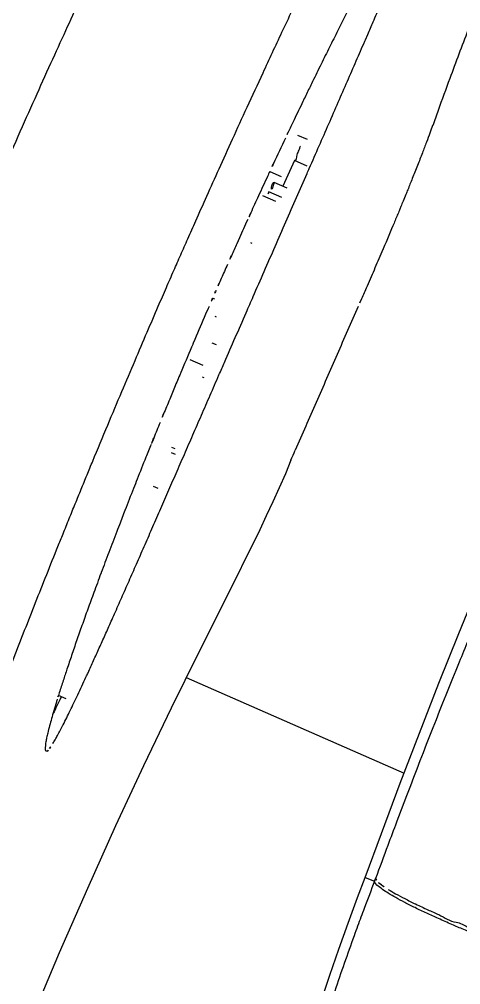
# Model space of a CAD drawing. Header units: millimetres. Extents: x 1145859089 to 1147511753, y -1047484727 to -1047247487.
# Drawn here: x 1146005545 to 1146005592.1, y -1047431354.8 to -1047431252.1 of the extents above; entities that cross this region are included whole.
import ezdxf
from ezdxf.xclip import XClip

# ---------------------------------------------------------------- set-up
doc = ezdxf.new("R2010")
doc.units = ezdxf.units.MM
doc.header["$LTSCALE"] = 100
doc.header["$MEASUREMENT"] = 0
doc.header["$XCLIPFRAME"] = 2
doc.layers.get('0').update_dxf_attribs({"linetype": 'CONTINUOUS'})
doc.layers.add('XREF', color=135, linetype='CONTINUOUS')
doc.layers.add('단지배치도$0$W240910', color=135, linetype='CONTINUOUS')

# ---------------------------------------------------------------- blocks, each defined once
blk = doc.blocks.new('단지배치도$0$zw$9902')
at = {"layer": '단지배치도$0$W240910', "linetype": 'ByBlock', "ltscale": 20}
for p, q in [((67441.08, -59884.93), (67441.33, -59884.36)), ((67432.93, -59894.61), (67432.86, -59894.75)), ((67433.86, -59895.06), (67434.88, -59895.5)), ((67433.52, -59897.78), (67432.29, -59900.5)), ((67434.89, -59898.38), (67433.52, -59897.78)), ((67430.9, -59898.93), (67432.1, -59899.46)), ((67432.74, -59900.7), (67431.37, -59900.1)), ((67431.54, -59902.15), (67430.17, -59901.55)), ((67432.17, -59901.71), (67430.81, -59901.11)), ((67427.66, -59906), (67427.38, -59906.63)), ((67429.03, -59906.6), (67428.88, -59906.54)), ((67425.57, -59910.68), (67425.51, -59910.82)), ((67425.73, -59910.32), (67425.57, -59910.68)), ((67424.81, -59912.41), (67424.99, -59912.48)), ((67424.33, -59913.51), (67424.06, -59914.14)), ((67424.42, -59913.3), (67424.33, -59913.51)), ((67425.21, -59914.45), (67425.06, -59914.38)), ((67422.91, -59916.81), (67422.71, -59917.28)), ((67425.21, -59917.4), (67424.75, -59917.2)), ((67422.39, -59918.95), (67423.76, -59919.55)), ((67421.52, -59920.08), (67421.4, -59920.35)), ((67421.4, -59920.35), (67421.29, -59920.62)), ((67423.89, -59920.91), (67423.73, -59920.84)), ((67420.66, -59922.11), (67420.52, -59922.45)), ((67420.52, -59922.45), (67420.3, -59922.99)), ((67419.65, -59924.56), (67419.58, -59924.73)), ((67420.81, -59928.46), (67420.47, -59928.32)), ((67420.83, -59929.07), (67420.42, -59928.89)), ((67433.13, -59929.67), (67432.58, -59931.1)), ((67432.58, -59931.1), (67431.9, -59932.6)), ((67418.99, -59932.67), (67418.51, -59932.46)), ((67431.9, -59932.6), (67431.21, -59934.1)), ((67431.21, -59934.1), (67430.52, -59935.59)), ((67430.52, -59935.59), (67429.82, -59937.08)), ((67414.86, -59936.55), (67414.67, -59937.03)), ((67414.67, -59937.03), (67414.58, -59937.27)), ((67429.82, -59937.08), (67425.9, -59945.01)), ((67412.9, -59941.72), (67412.89, -59941.74)), ((67451.05, -59948.1), (67453.2, -59942.81)), ((67425.9, -59945.01), (67423.28, -59950.18)), ((67448.92, -59953.4), (67451.05, -59948.1)), ((67423.28, -59950.18), (67420.37, -59956.07)), ((67421.98, -59952.8), (67445.21, -59962.96)), ((67421.98, -59952.8), (67445.21, -59962.96)), ((67446.84, -59958.72), (67448.92, -59953.4)), ((67409.21, -59955.06), (67408.37, -59954.7)), ((67408.68, -59954.83), (67408.6, -59955)), ((67420.37, -59956.07), (67417.43, -59962.2)), ((67444.8, -59964.05), (67446.84, -59958.72)), ((67417.43, -59962.2), (67414.46, -59968.59)), ((67442.79, -59969.39), (67444.8, -59964.05)), ((67414.46, -59968.59), (67411.47, -59975.23)), ((67441.07, -59974.08), (67442.79, -59969.39)), ((67440.26, -59976.2), (67441.07, -59974.08)), ((67441.07, -59974.08), (67441.07, -59974.09)), ((67441.07, -59974.09), (67442.07, -59974.46)), ((67442.07, -59974.46), (67442.17, -59974.18)), ((67411.47, -59975.23), (67408.46, -59982.1)), ((67439.24, -59978.95), (67440.26, -59976.2)), ((67438.25, -59981.7), (67439.24, -59978.95)), ((67437.3, -59984.47), (67438.25, -59981.7)), ((67408.46, -59982.1), (67405.46, -59989.18)), ((67436.37, -59987.25), (67437.3, -59984.47))]:
    blk.add_line(p, q, dxfattribs=at)
at = {"layer": '단지배치도$0$W240910'}
blk.add_arc((56404.25, -57219.78, 0), 12756.72, 322.50733, 9.110085, dxfattribs=at)
at = {"layer": '단지배치도$0$W240910', "linetype": 'ByBlock', "ltscale": 20}
for centre, radius, start, end in [((67979.03, -60084.81), 564.01, 160.0597, 160.232), ((67958.3, -60144.48), 581.76, 154.65088, 154.94331), ((68002.15, -60164.79), 630.09, 155.55565, 155.75067), ((68003.76, -60165.51), 631.85, 155.81251, 155.94021), ((68013.93, -60170.04), 642.99, 156.03115, 156.17573), ((68013.72, -60170), 642.78, 156.54347, 156.80267), ((68004.1, -60165.88), 632.31, 156.84843, 157.12381), ((67995.12, -60162.1), 622.57, 157.1774, 157.32665), ((67984.3, -60157.59), 610.84, 157.41459, 157.57431), ((67969.5, -60151.5), 594.84, 157.68813, 157.85908), ((67955.42, -60145.78), 579.65, 157.9297, 158.07677), ((67942.51, -60140.59), 565.74, 158.0764, 158.3311), ((67147.38, -59801.48), 313.19, 335.8386, 336.054), ((68123.93, -60224.75), 726.34, 157.67583, 157.8733), ((68128.84, -60226.74), 731.65, 157.87389, 159.05456), ((67523.26, -59990.69), 120.4, 162.6046, 162.8007), ((67401.97, -59956.21), 6.84, 327.8734, 328.0338), ((67407.11, -59960.51), 0.144, 238.5354, 243.1844), ((68132.22, -60228.04), 735.26, 159.05387, 159.30278), ((68132.39, -60228.11), 735.45, 159.30286, 159.50933), ((68133.21, -60228.41), 736.32, 159.50935, 159.80165)]:
    blk.add_arc(centre, radius, start, end, dxfattribs=at)
for points, knots in [([(67483.88, -59813.48), (67482.8, -59815.56), (67480.67, -59819.7), (67477.55, -59825.91), (67474.54, -59832.06), (67471.62, -59838.16), (67468.79, -59844.2), (67466.07, -59850.18), (67463.45, -59856.07), (67460.93, -59861.87), (67458.53, -59867.56), (67456.25, -59873.12), (67454.08, -59878.55), (67452.03, -59883.84), (67450.29, -59888.46), (67449.24, -59891.32), (67448.83, -59892.46)], [0, 0, 0, 0, 7.037873, 13.980096, 20.830458, 27.591934, 34.262869, 40.835246, 47.294975, 53.623975, 59.80354, 65.818237, 71.659371, 77.32677, 82.827405, 86.473004, 86.473004, 86.473004, 86.473004]), ([(67416.09, -59832.99), (67413.83, -59838.04), (67409.33, -59848.16), (67402.6, -59863.35), (67395.89, -59878.57), (67391.43, -59888.72), (67389.21, -59893.8)], [0, 0, 0, 0, 16.59581, 33.214361, 49.848484, 66.491004, 66.491004, 66.491004, 66.491004]), ([(67430.72, -59839.45), (67430.49, -59839.89), (67430.01, -59840.85), (67429.22, -59842.38), (67428.43, -59843.95), (67427.62, -59845.55), (67426.81, -59847.16), (67425.99, -59848.79), (67425.22, -59850.33), (67424.56, -59851.66), (67424.01, -59852.78), (67423.56, -59853.68), (67423.19, -59854.42), (67422.85, -59855.13), (67422.42, -59856), (67421.86, -59857.12), (67421.18, -59858.52), (67420.39, -59860.14), (67419.5, -59861.96), (67418.57, -59863.9), (67417.59, -59865.93), (67416.79, -59867.59), (67416.23, -59868.78), (67415.94, -59869.39), (67415.73, -59869.82), (67415.54, -59870.23), (67415.34, -59870.64), (67414.89, -59871.59), (67414.15, -59873.15), (67413.11, -59875.37), (67411.92, -59877.92), (67410.58, -59880.8), (67409.09, -59884.04), (67407.5, -59887.53), (67405.8, -59891.28), (67404, -59895.29), (67402.81, -59898.06), (67402.16, -59899.47)], [0, 0, 0, 0, 1.500995, 3.221361, 5.161397, 6.791019, 8.595113, 10.55132, 12.272613, 13.758669, 15.009206, 16.023981, 16.769912, 17.497226, 18.370265, 19.692329, 21.250869, 23.04618, 25.078597, 27.348483, 29.501923, 31.833292, 32.876174, 33.438999, 33.873931, 34.319103, 34.774516, 35.240174, 37.485988, 39.943773, 42.613761, 45.905682, 49.472119, 53.313188, 57.428857, 61.818901, 66.482864, 66.482864, 66.482864, 66.482864]), ([(67397.29, -59967.4), (67397.95, -59965.6), (67399.32, -59961.95), (67401.42, -59956.39), (67403.63, -59950.66), (67405.94, -59944.79), (67407.69, -59940.39), (67408.9, -59937.41), (67409.51, -59935.9), (67410.16, -59934.31), (67410.79, -59932.77), (67411.41, -59931.25), (67412.35, -59928.98), (67413.59, -59926.01), (67415.09, -59922.45), (67416.49, -59919.15), (67417.79, -59916.12), (67418.9, -59913.53), (67419.85, -59911.35), (67420.65, -59909.53), (67421.41, -59907.8), (67422.19, -59906.04), (67423.12, -59903.95), (67424.22, -59901.47), (67425.53, -59898.57), (67426.96, -59895.42), (67428.52, -59892.01), (67430.27, -59888.22), (67432.24, -59884.02), (67433.79, -59880.73), (67434.81, -59878.6), (67435.23, -59877.71), (67435.64, -59876.86), (67436.05, -59876.02), (67437.16, -59873.71), (67438.97, -59869.97), (67441.48, -59864.87), (67443.94, -59859.93), (67446.34, -59855.19), (67447.93, -59852.09), (67448.71, -59850.57)], [0, 0, 0, 0, 5.754772, 11.701837, 17.842698, 24.178414, 30.614069, 32.056733, 33.806246, 35.517577, 37.190653, 38.825407, 40.421773, 44.579899, 48.450932, 52.033955, 55.328249, 58.333272, 60.491174, 62.470126, 64.282682, 66.177217, 68.248546, 71.140295, 74.317893, 77.780853, 81.528517, 85.560038, 90.32131, 95.423109, 96.473352, 97.420829, 98.363515, 99.30141, 100.234513, 106.0602, 111.773038, 117.287196, 122.603733, 127.723968, 127.723968, 127.723968, 127.723968]), ([(67441.33, -59884.36), (67441.52, -59883.91), (67441.97, -59882.88), (67442.65, -59881.29), (67443.37, -59879.61), (67444.05, -59878.02), (67444.68, -59876.52), (67445.25, -59875.15), (67445.78, -59873.87), (67446.24, -59872.73), (67446.65, -59871.69), (67446.99, -59870.8), (67447.3, -59869.99), (67447.57, -59869.23), (67447.8, -59868.57), (67447.97, -59868.02), (67448.12, -59867.52), (67448.19, -59867.13), (67448.27, -59866.67), (67448.15, -59866.62)], [0, 0, 0, 0, 1.458105, 3.372284, 5.194958, 6.924022, 8.557422, 10.09312, 11.360574, 12.727033, 13.770035, 14.723213, 15.586963, 16.361364, 17.162407, 17.666368, 18.093077, 18.685588, 19.073235, 19.073235, 19.073235, 19.073235]), ([(67444.71, -59871.61), (67444.56, -59871.88), (67444.25, -59872.43), (67443.76, -59873.3), (67443.34, -59874.06), (67442.86, -59874.94), (67442.31, -59875.94), (67441.61, -59877.25), (67440.9, -59878.6), (67440.28, -59879.78), (67439.61, -59881.07), (67438.9, -59882.46), (67438.03, -59884.18), (67437.14, -59885.95), (67436.24, -59887.76), (67435.54, -59889.2), (67435.14, -59890.02), (67435.03, -59890.23)], [0, 0, 0, 0, 0.903721, 1.920127, 2.986706, 3.508223, 4.930744, 6.411178, 7.94596, 9.53233, 10.407681, 12.291183, 14.222345, 16.200056, 18.222893, 20.289128, 20.98723, 20.98723, 20.98723, 20.98723]), ([(67408.87, -59957.83), (67409, -59957.58), (67409.25, -59957.07), (67409.63, -59956.29), (67410.03, -59955.48), (67410.44, -59954.61), (67410.87, -59953.7), (67411.23, -59952.91), (67411.65, -59952.01), (67412.12, -59950.97), (67412.73, -59949.63), (67413.36, -59948.23), (67413.9, -59947.02), (67414.49, -59945.7), (67415.12, -59944.27), (67415.9, -59942.51), (67416.7, -59940.7), (67417.51, -59938.85), (67418.34, -59936.96), (67419.18, -59935.03), (67420.04, -59933.07), (67420.91, -59931.07), (67421.8, -59929.03), (67422.7, -59926.97), (67423.61, -59924.87), (67424.54, -59922.74), (67425.36, -59920.87), (67426.25, -59918.82), (67427.22, -59916.61), (67428.24, -59914.28), (67429.27, -59911.93), (67430.29, -59909.58), (67431.46, -59906.93), (67432.61, -59904.31), (67433.74, -59901.72), (67434.57, -59899.82), (67435.38, -59897.99), (67436.15, -59896.23), (67437.18, -59893.88), (67438.18, -59891.59), (67439.15, -59889.36), (67440.1, -59887.2), (67440.74, -59885.73), (67441.06, -59884.98), (67441.08, -59884.93)], [0, 0, 0, 0, 0.847449, 1.696674, 2.601817, 3.560954, 4.572228, 5.633934, 6.15469, 7.571551, 9.046726, 10.576632, 12.158494, 13.041259, 14.920513, 16.84786, 18.822154, 20.84194, 22.905464, 25.010782, 27.155922, 29.339035, 31.5585, 33.812957, 36.101283, 38.422522, 40.775806, 42.241689, 45.117362, 48.00976, 49.880613, 52.802809, 55.698852, 58.564844, 61.396687, 64.190069, 64.771038, 67.397147, 69.963122, 72.464868, 74.898213, 77.258919, 79.542677, 79.703415, 79.703415, 79.703415, 79.703415]), ([(67435.03, -59890.23), (67434.83, -59890.66), (67434.31, -59891.72), (67433.61, -59893.18), (67433.11, -59894.22), (67432.93, -59894.61)], [0, 0, 0, 0, 1.409615, 3.55686, 4.860797, 4.860797, 4.860797, 4.860797]), ([(67448.25, -59894.06), (67448.15, -59894.32), (67447.94, -59894.91), (67447.57, -59895.88), (67447.13, -59897.03), (67446.72, -59898.09), (67446.36, -59899), (67446.09, -59899.67), (67445.84, -59900.29), (67445.61, -59900.86), (67445.37, -59901.46), (67445.12, -59902.06), (67444.89, -59902.61), (67444.69, -59903.11), (67444.48, -59903.61), (67444.25, -59904.16), (67443.71, -59905.46), (67442.96, -59907.22), (67442, -59909.44), (67441.25, -59911.16), (67440.77, -59912.24), (67440.58, -59912.67)], [0, 0, 0, 0, 0.848457, 1.877877, 3.103375, 4.540047, 5.312316, 6.034611, 6.703203, 7.314925, 7.867112, 8.649281, 9.25215, 9.670258, 10.264525, 10.863231, 11.466068, 14.503153, 16.606058, 18.722893, 20.136031, 20.136031, 20.136031, 20.136031]), ([(67434.15, -59896.25), (67434.14, -59896.28), (67434.07, -59896.42), (67433.98, -59896.76), (67433.72, -59897.1), (67433.72, -59897.86), (67433.52, -59897.78)], [0, 0, 0, 0, 0.096927, 0.459604, 0.996253, 1.651925, 1.651925, 1.651925, 1.651925]), ([(67430.9, -59898.93), (67430.81, -59899.11), (67430.41, -59899.98), (67429.73, -59901.45), (67429.14, -59902.74), (67428.86, -59903.35)], [0, 0, 0, 0, 0.588564, 2.878071, 4.864623, 4.864623, 4.864623, 4.864623]), ([(67431.37, -59900.1), (67431.23, -59900.04), (67431.05, -59900.58), (67431.03, -59901.2), (67430.81, -59901.11)], [0, 0, 0, 0, 0.452875, 1.163318, 1.163318, 1.163318, 1.163318]), ([(67428.86, -59903.35), (67428.81, -59903.45), (67428.71, -59903.68), (67428.6, -59903.92), (67428.54, -59904.05)], [0, 0, 0, 0, 0.3357045, 0.77387, 0.77387, 0.77387, 0.77387]), ([(67440.3, -59913.32), (67439.55, -59915.02), (67438.07, -59918.42), (67435.84, -59923.51), (67434.35, -59926.91), (67433.61, -59928.59)], [0, 0, 0, 0, 5.566656, 11.142859, 16.676256, 16.676256, 16.676256, 16.676256]), ([(67418.52, -59927.31), (67418.45, -59927.49), (67418.36, -59927.71), (67418.27, -59927.94), (67418.25, -59927.98)], [0, 0, 0, 0, 0.5798651, 0.7238876, 0.7238876, 0.7238876, 0.7238876]), ([(67416.76, -59931.7), (67416.63, -59932.02), (67416.19, -59933.12), (67415.56, -59934.74), (67415.06, -59936.03), (67414.86, -59936.55)], [0, 0, 0, 0, 1.047958, 3.551246, 5.208172, 5.208172, 5.208172, 5.208172]), ([(67414.58, -59937.27), (67414.29, -59938.01), (67413.74, -59939.46), (67413.18, -59940.95), (67412.9, -59941.7), (67412.89, -59941.74)], [0, 0, 0, 0, 2.363222, 4.650026, 4.771834, 4.771834, 4.771834, 4.771834]), ([(67412.89, -59941.74), (67412.64, -59942.4), (67412.17, -59943.67), (67411.5, -59945.5), (67410.89, -59947.22), (67410.31, -59948.86), (67409.78, -59950.41), (67409.31, -59951.81), (67408.87, -59953.14), (67408.57, -59954.07), (67408.4, -59954.6), (67408.37, -59954.7)], [0, 0, 0, 0, 2.127156, 4.045177, 5.872128, 7.605906, 9.24446, 10.785751, 12.058482, 13.43101, 13.728003, 13.728003, 13.728003, 13.728003]), ([(67408.25, -59955.09), (67408.22, -59955.2), (67408.09, -59955.61), (67407.88, -59956.31), (67407.64, -59957.14), (67407.42, -59957.93), (67407.25, -59958.61), (67407.12, -59959.18), (67407.01, -59959.7), (67406.97, -59960.11), (67406.92, -59960.57), (67407.04, -59960.62)], [0, 0, 0, 0, 0.339642, 1.298823, 2.168812, 2.949692, 3.758261, 4.26833, 4.70124, 5.305254, 5.70849, 5.70849, 5.70849, 5.70849]), ([(67408.6, -59955), (67408.5, -59955.2), (67408.27, -59955.68), (67408, -59956.24), (67407.81, -59956.61), (67407.77, -59956.69)], [0, 0, 0, 0, 0.667551, 1.595665, 1.890806, 1.890806, 1.890806, 1.890806]), ([(67407.77, -59959.83), (67407.85, -59959.69), (67408.02, -59959.4), (67408.29, -59958.93), (67408.56, -59958.41), (67408.76, -59958.04), (67408.86, -59957.84), (67408.87, -59957.83)], [0, 0, 0, 0, 0.492335, 1.017462, 1.604671, 2.251662, 2.282998, 2.282998, 2.282998, 2.282998]), ([(67442.07, -59974.46), (67441.69, -59975.42), (67441.08, -59977.01), (67440.36, -59978.96), (67439.29, -59981.88), (67438.48, -59984.19), (67437.82, -59986.17)], [0, 0, 0, 0, 3.107718, 5.114105, 6.219866, 12.457963, 12.457963, 12.457963, 12.457963]), ([(67460.62, -59983.14), (67460.02, -59983.02), (67458.88, -59982.46), (67457.27, -59981.91), (67455.87, -59981.36), (67454.72, -59980.91), (67453.76, -59980.52), (67452.95, -59980.19), (67452.25, -59979.9), (67451.58, -59979.62), (67450.93, -59979.35), (67450.03, -59978.96), (67448.93, -59978.47), (67447.82, -59977.97), (67446.99, -59977.58), (67446.39, -59977.29), (67445.82, -59977.01), (67445.13, -59976.65), (67444.36, -59976.24), (67443.58, -59975.79), (67442.94, -59975.38), (67442.44, -59974.99), (67442.07, -59974.68), (67442.07, -59974.46)], [0, 0, 0, 0, 1.832607, 3.750231, 5.118377, 6.354001, 7.445028, 8.226198, 8.983884, 9.716082, 10.421133, 11.097718, 12.658838, 14.029015, 14.733099, 15.405694, 16.044122, 16.645951, 17.731431, 18.648582, 19.380882, 19.964462, 20.622094, 20.622094, 20.622094, 20.622094]), ([(67442.49, -59974.62), (67442.63, -59974.74), (67442.96, -59974.99), (67443.31, -59975.22), (67443.52, -59975.35)], [0, 0, 0, 0, 0.530741, 1.253209, 1.253209, 1.253209, 1.253209]), ([(67443.52, -59975.35), (67443.78, -59975.5), (67444.36, -59975.84), (67444.96, -59976.15), (67445.29, -59976.32)], [0, 0, 0, 0, 0.91555, 2.021517, 2.021517, 2.021517, 2.021517]), ([(67445.29, -59976.32), (67445.67, -59976.52), (67446.49, -59976.92), (67447.31, -59977.31), (67447.75, -59977.51)], [0, 0, 0, 0, 1.285876, 2.734708, 2.734708, 2.734708, 2.734708]), ([(67447.75, -59977.51), (67448.13, -59977.68), (67449.15, -59978.09), (67450.1, -59978.73), (67450.76, -59978.83)], [0, 0, 0, 0, 1.264365, 3.290567, 3.290567, 3.290567, 3.290567]), ([(67450.76, -59978.83), (67451.2, -59978.9), (67452.04, -59979.43), (67453.49, -59979.94), (67455.1, -59980.6), (67456.89, -59981.3), (67458.82, -59981.91), (67460.08, -59982.65), (67460.78, -59982.7)], [0, 0, 0, 0, 1.332028, 2.878406, 4.627862, 6.553579, 8.611608, 10.743926, 10.743926, 10.743926, 10.743926])]:
    blk.add_open_spline(points, degree=3, knots=knots, dxfattribs=at)
for points in [[(67432.86, -59894.75), (67432.76, -59894.97), (67432.65, -59895.19), (67432.55, -59895.41)], [(67431.29, -59898.1), (67431.16, -59898.37), (67431.03, -59898.65), (67430.9, -59898.93)], [(67430.81, -59901.11), (67430.72, -59901.31), (67430.63, -59901.51), (67430.54, -59901.71)], [(67426.8, -59907.91), (67426.66, -59908.22), (67426.53, -59908.53), (67426.39, -59908.83)], [(67425.51, -59910.82), (67425.4, -59911.08), (67425.28, -59911.33), (67425.17, -59911.59)], [(67425.17, -59911.59), (67425.05, -59911.86), (67424.93, -59912.14), (67424.81, -59912.41)], [(67424.81, -59912.41), (67424.68, -59912.71), (67424.55, -59913), (67424.42, -59913.3)], [(67440.58, -59912.67), (67440.49, -59912.89), (67440.39, -59913.1), (67440.3, -59913.32)], [(67419.58, -59924.73), (67419.45, -59925.04), (67419.32, -59925.36), (67419.19, -59925.67)], [(67407.42, -59960.35), (67407.53, -59960.18), (67407.65, -59960.02), (67407.76, -59959.85)], [(67407.05, -59960.63), (67407.08, -59960.65), (67407.13, -59960.65), (67407.17, -59960.63)], [(67407.17, -59960.63), (67407.28, -59960.57), (67407.35, -59960.45), (67407.42, -59960.35)], [(67442.17, -59974.18), (67442.17, -59974.37), (67442.36, -59974.51), (67442.49, -59974.62)]]:
    blk.add_open_spline(points, degree=3, dxfattribs=at)
blk = doc.blocks.new('단지배치도')
blk.add_blockref('단지배치도$0$zw$9902', (141034.19, 142437.16))

msp = doc.modelspace()

# ---------------------------------------------------------------- block references
at = {"layer": 'XREF'}
ref = msp.add_blockref('단지배치도', (1145797106.633357, -1047513806.462535), dxfattribs=at)
XClip(ref).set_block_clipping_path([(72982.4064819524, 34919.7593965298), (360382.4067475507, 255319.7593436697)])

doc.saveas('drawing.dxf')
